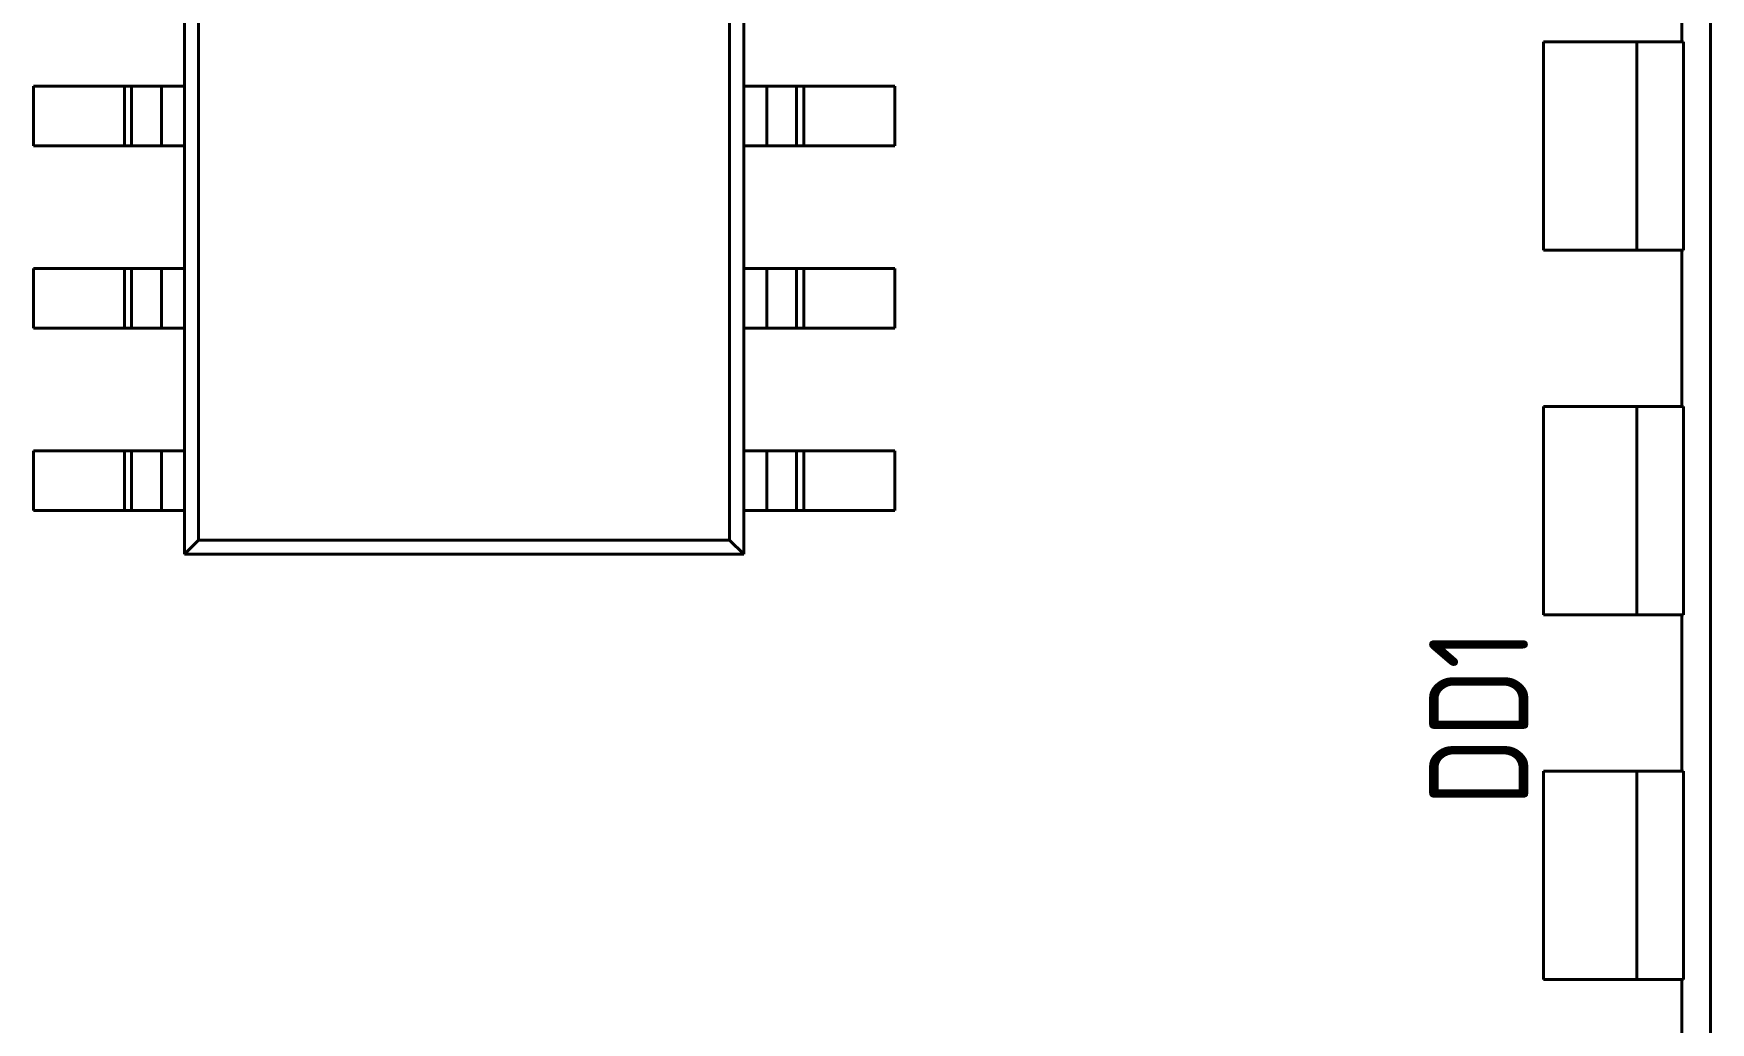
# Model space of a CAD drawing. Extents: x 193 to 1101, y 70 to 664.
# Drawn here: x 517.73 to 541.07, y 426.37 to 440.14 of the extents above; entities that cross this region are included whole.
import ezdxf

# ---------------------------------------------------------------- set-up
doc = ezdxf.new("R2010")
doc.units = 0
doc.header["$MEASUREMENT"] = 0
doc.layers.get('0').update_dxf_attribs({"linetype": 'CONTINUOUS'})
doc.layers.add('Основная', color=7, linetype='CONTINUOUS', lineweight=40)
doc.styles.add('GOST type A0', font='', dxfattribs={"oblique": 15, "height": 3.5})
doc.styles.get('GOST type A0').set_extended_font_data('GOST type A')

msp = doc.modelspace()

# ---------------------------------------------------------------- linework, layer by layer
at = {"layer": 'Основная'}
for p, q in [((541.072, 378.416), (541.072, 482.816)), ((541.072, 378.416), (541.072, 482.816)), ((519.826, 432.888), (519.826, 450.178)), ((519.826, 432.888), (519.826, 450.178)), ((527.616, 432.888), (527.616, 450.178)), ((527.616, 432.888), (527.616, 450.178)), ((520.024, 433.086), (520.024, 449.978)), ((520.024, 433.086), (520.024, 449.978)), ((527.416, 433.086), (527.416, 449.978)), ((527.416, 433.086), (527.416, 449.978)), ((540.672, 442.206), (540.672, 440.026)), ((540.672, 442.206), (540.672, 440.026)), ((540.672, 442.206), (540.672, 440.026)), ((540.672, 442.206), (540.672, 440.026)), ((519.826, 441.118), (519.826, 439.408)), ((519.826, 441.118), (519.826, 439.408)), ((527.616, 439.408), (527.616, 441.118)), ((527.616, 439.408), (527.616, 441.118)), ((540.672, 440.026), (538.746, 440.026)), ((538.746, 440.026), (538.746, 437.126)), ((538.746, 440.026), (538.79, 440.026)), ((538.746, 437.126), (538.746, 440.026)), ((540.672, 440.026), (538.746, 440.026)), ((538.746, 440.026), (538.746, 437.126)), ((538.746, 440.026), (538.79, 440.026)), ((538.746, 437.126), (538.746, 440.026)), ((538.79, 440.026), (538.92, 440.026)), ((538.79, 440.026), (538.92, 440.026)), ((538.92, 440.026), (539.128, 440.026)), ((538.92, 440.026), (539.128, 440.026)), ((539.128, 440.026), (539.396, 440.026)), ((539.128, 440.026), (539.396, 440.026)), ((539.396, 440.026), (539.71, 440.026)), ((539.396, 440.026), (539.71, 440.026)), ((539.71, 440.026), (540.046, 440.026)), ((539.71, 440.026), (540.046, 440.026)), ((540.046, 440.026), (540.698, 440.026)), ((540.046, 437.126), (540.046, 440.026)), ((540.046, 440.026), (540.698, 440.026)), ((540.046, 437.126), (540.046, 440.026)), ((540.698, 437.126), (540.698, 440.026)), ((540.698, 437.126), (540.698, 440.026)), ((518.99, 439.408), (517.726, 439.408)), ((517.726, 439.408), (517.726, 438.578)), ((517.726, 439.408), (517.726, 438.578)), ((517.726, 439.408), (518.99, 439.408)), ((518.99, 439.408), (517.726, 439.408)), ((517.726, 439.408), (517.726, 438.578)), ((517.726, 439.408), (517.726, 438.578)), ((517.726, 439.408), (518.99, 439.408)), ((519.09, 439.408), (518.99, 439.408)), ((518.99, 439.408), (519.016, 439.408)), ((518.99, 439.408), (518.99, 438.578)), ((519.09, 439.408), (518.99, 439.408)), ((518.99, 439.408), (519.016, 439.408)), ((518.99, 439.408), (518.99, 438.578)), ((519.016, 439.408), (519.04, 439.408)), ((519.016, 439.408), (519.04, 439.408)), ((519.04, 439.408), (519.06, 439.408)), ((519.04, 439.408), (519.06, 439.408)), ((519.06, 439.408), (519.076, 439.408)), ((519.06, 439.408), (519.076, 439.408)), ((519.076, 439.408), (519.086, 439.408)), ((519.076, 439.408), (519.086, 439.408)), ((519.086, 439.408), (519.09, 439.408)), ((519.086, 439.408), (519.09, 439.408)), ((519.506, 439.408), (519.09, 439.408)), ((519.09, 439.408), (519.09, 438.578)), ((519.09, 439.408), (519.104, 439.408)), ((519.506, 439.408), (519.09, 439.408)), ((519.09, 439.408), (519.09, 438.578)), ((519.09, 439.408), (519.104, 439.408)), ((519.104, 439.408), (519.146, 439.408)), ((519.104, 439.408), (519.146, 439.408)), ((519.146, 439.408), (519.212, 439.408)), ((519.146, 439.408), (519.212, 439.408)), ((519.212, 439.408), (519.298, 439.408)), ((519.212, 439.408), (519.298, 439.408)), ((519.298, 439.408), (519.398, 439.408)), ((519.298, 439.408), (519.398, 439.408)), ((519.398, 439.408), (519.506, 439.408)), ((519.398, 439.408), (519.506, 439.408)), ((519.826, 439.408), (519.506, 439.408)), ((519.506, 439.408), (519.826, 439.408)), ((519.506, 439.408), (519.506, 438.578)), ((519.826, 439.408), (519.506, 439.408)), ((519.506, 439.408), (519.826, 439.408)), ((519.506, 439.408), (519.506, 438.578)), ((519.826, 439.408), (519.826, 438.578)), ((519.826, 439.408), (519.826, 438.578)), ((527.936, 439.408), (527.616, 439.408)), ((527.616, 439.408), (527.936, 439.408)), ((527.616, 439.408), (527.616, 438.578)), ((527.936, 439.408), (527.616, 439.408)), ((527.616, 439.408), (527.936, 439.408)), ((527.616, 439.408), (527.616, 438.578)), ((528.35, 439.408), (527.936, 439.408)), ((527.936, 439.408), (528.042, 439.408)), ((527.936, 439.408), (527.936, 438.578)), ((528.35, 439.408), (527.936, 439.408)), ((527.936, 439.408), (528.042, 439.408)), ((527.936, 439.408), (527.936, 438.578)), ((528.042, 439.408), (528.142, 439.408)), ((528.042, 439.408), (528.142, 439.408)), ((528.142, 439.408), (528.228, 439.408)), ((528.142, 439.408), (528.228, 439.408)), ((528.228, 439.408), (528.294, 439.408)), ((528.228, 439.408), (528.294, 439.408)), ((528.294, 439.408), (528.336, 439.408)), ((528.294, 439.408), (528.336, 439.408)), ((528.336, 439.408), (528.35, 439.408)), ((528.336, 439.408), (528.35, 439.408)), ((528.45, 439.408), (528.35, 439.408)), ((528.35, 439.408), (528.354, 439.408)), ((528.35, 439.408), (528.35, 438.578)), ((528.45, 439.408), (528.35, 439.408)), ((528.35, 439.408), (528.354, 439.408)), ((528.35, 439.408), (528.35, 438.578)), ((528.354, 439.408), (528.364, 439.408)), ((528.354, 439.408), (528.364, 439.408)), ((528.364, 439.408), (528.38, 439.408)), ((528.364, 439.408), (528.38, 439.408)), ((528.38, 439.408), (528.4, 439.408)), ((528.38, 439.408), (528.4, 439.408)), ((528.4, 439.408), (528.424, 439.408)), ((528.4, 439.408), (528.424, 439.408)), ((528.424, 439.408), (528.45, 439.408)), ((528.424, 439.408), (528.45, 439.408)), ((529.716, 439.408), (528.45, 439.408)), ((528.45, 439.408), (529.716, 439.408)), ((528.45, 439.408), (528.45, 438.578)), ((529.716, 439.408), (528.45, 439.408)), ((528.45, 439.408), (529.716, 439.408)), ((528.45, 439.408), (528.45, 438.578)), ((529.716, 438.578), (529.716, 439.408)), ((529.716, 439.408), (529.716, 438.578)), ((529.716, 438.578), (529.716, 439.408)), ((529.716, 439.408), (529.716, 438.578)), ((517.726, 438.578), (518.99, 438.578)), ((517.726, 438.578), (518.99, 438.578)), ((517.726, 438.578), (518.99, 438.578)), ((517.726, 438.578), (518.99, 438.578)), ((518.99, 438.578), (519.09, 438.578)), ((518.99, 438.578), (519.016, 438.578)), ((518.99, 438.578), (519.09, 438.578)), ((518.99, 438.578), (519.016, 438.578)), ((519.016, 438.578), (519.04, 438.578)), ((519.016, 438.578), (519.04, 438.578)), ((519.04, 438.578), (519.06, 438.578)), ((519.04, 438.578), (519.06, 438.578)), ((519.06, 438.578), (519.076, 438.578)), ((519.06, 438.578), (519.076, 438.578)), ((519.076, 438.578), (519.086, 438.578)), ((519.076, 438.578), (519.086, 438.578)), ((519.086, 438.578), (519.09, 438.578)), ((519.086, 438.578), (519.09, 438.578)), ((519.09, 438.578), (519.506, 438.578)), ((519.09, 438.578), (519.104, 438.578)), ((519.09, 438.578), (519.506, 438.578)), ((519.09, 438.578), (519.104, 438.578)), ((519.104, 438.578), (519.146, 438.578)), ((519.104, 438.578), (519.146, 438.578)), ((519.146, 438.578), (519.212, 438.578)), ((519.146, 438.578), (519.212, 438.578)), ((519.212, 438.578), (519.298, 438.578)), ((519.212, 438.578), (519.298, 438.578)), ((519.298, 438.578), (519.398, 438.578)), ((519.298, 438.578), (519.398, 438.578)), ((519.398, 438.578), (519.506, 438.578)), ((519.398, 438.578), (519.506, 438.578)), ((519.506, 438.578), (519.826, 438.578)), ((519.506, 438.578), (519.826, 438.578)), ((519.506, 438.578), (519.826, 438.578)), ((519.506, 438.578), (519.826, 438.578)), ((519.826, 438.578), (519.826, 436.868)), ((519.826, 438.578), (519.826, 436.868)), ((527.616, 436.868), (527.616, 438.578)), ((527.616, 438.578), (527.936, 438.578)), ((527.616, 438.578), (527.936, 438.578)), ((527.616, 436.868), (527.616, 438.578)), ((527.616, 438.578), (527.936, 438.578)), ((527.616, 438.578), (527.936, 438.578)), ((527.936, 438.578), (528.35, 438.578)), ((527.936, 438.578), (528.042, 438.578)), ((527.936, 438.578), (528.35, 438.578)), ((527.936, 438.578), (528.042, 438.578)), ((528.042, 438.578), (528.142, 438.578)), ((528.042, 438.578), (528.142, 438.578)), ((528.142, 438.578), (528.228, 438.578)), ((528.142, 438.578), (528.228, 438.578)), ((528.228, 438.578), (528.294, 438.578)), ((528.228, 438.578), (528.294, 438.578)), ((528.294, 438.578), (528.336, 438.578)), ((528.294, 438.578), (528.336, 438.578)), ((528.336, 438.578), (528.35, 438.578)), ((528.336, 438.578), (528.35, 438.578)), ((528.35, 438.578), (528.45, 438.578)), ((528.35, 438.578), (528.354, 438.578)), ((528.35, 438.578), (528.45, 438.578)), ((528.35, 438.578), (528.354, 438.578)), ((528.354, 438.578), (528.364, 438.578)), ((528.354, 438.578), (528.364, 438.578)), ((528.364, 438.578), (528.38, 438.578)), ((528.364, 438.578), (528.38, 438.578)), ((528.38, 438.578), (528.4, 438.578)), ((528.38, 438.578), (528.4, 438.578)), ((528.4, 438.578), (528.424, 438.578)), ((528.4, 438.578), (528.424, 438.578)), ((528.424, 438.578), (528.45, 438.578)), ((528.424, 438.578), (528.45, 438.578)), ((528.45, 438.578), (529.716, 438.578)), ((528.45, 438.578), (529.716, 438.578)), ((528.45, 438.578), (529.716, 438.578)), ((528.45, 438.578), (529.716, 438.578)), ((538.746, 437.126), (540.672, 437.126)), ((538.746, 437.126), (538.79, 437.126)), ((538.746, 437.126), (540.672, 437.126)), ((538.746, 437.126), (538.79, 437.126)), ((538.79, 437.126), (538.92, 437.126)), ((538.79, 437.126), (538.92, 437.126)), ((538.92, 437.126), (539.128, 437.126)), ((538.92, 437.126), (539.128, 437.126)), ((539.128, 437.126), (539.396, 437.126)), ((539.128, 437.126), (539.396, 437.126)), ((539.396, 437.126), (539.71, 437.126)), ((539.396, 437.126), (539.71, 437.126)), ((539.71, 437.126), (540.046, 437.126)), ((539.71, 437.126), (540.046, 437.126)), ((540.046, 437.126), (540.698, 437.126)), ((540.046, 437.126), (540.698, 437.126)), ((540.672, 437.126), (540.672, 434.946)), ((540.672, 437.126), (540.672, 434.946)), ((540.672, 437.126), (540.672, 434.946)), ((540.672, 437.126), (540.672, 434.946)), ((518.99, 436.868), (517.726, 436.868)), ((517.726, 436.868), (517.726, 436.038)), ((517.726, 436.868), (517.726, 436.038)), ((517.726, 436.868), (518.99, 436.868)), ((518.99, 436.868), (517.726, 436.868)), ((517.726, 436.868), (517.726, 436.038)), ((517.726, 436.868), (517.726, 436.038)), ((517.726, 436.868), (518.99, 436.868)), ((519.09, 436.868), (518.99, 436.868)), ((518.99, 436.868), (519.016, 436.868)), ((518.99, 436.868), (518.99, 436.038)), ((519.09, 436.868), (518.99, 436.868)), ((518.99, 436.868), (519.016, 436.868)), ((518.99, 436.868), (518.99, 436.038)), ((519.016, 436.868), (519.04, 436.868)), ((519.016, 436.868), (519.04, 436.868)), ((519.04, 436.868), (519.06, 436.868)), ((519.04, 436.868), (519.06, 436.868)), ((519.06, 436.868), (519.076, 436.868)), ((519.06, 436.868), (519.076, 436.868)), ((519.076, 436.868), (519.086, 436.868)), ((519.076, 436.868), (519.086, 436.868)), ((519.086, 436.868), (519.09, 436.868)), ((519.086, 436.868), (519.09, 436.868)), ((519.506, 436.868), (519.09, 436.868)), ((519.09, 436.868), (519.09, 436.038)), ((519.09, 436.868), (519.104, 436.868)), ((519.506, 436.868), (519.09, 436.868)), ((519.09, 436.868), (519.09, 436.038)), ((519.09, 436.868), (519.104, 436.868)), ((519.104, 436.868), (519.146, 436.868)), ((519.104, 436.868), (519.146, 436.868)), ((519.146, 436.868), (519.212, 436.868)), ((519.146, 436.868), (519.212, 436.868)), ((519.212, 436.868), (519.298, 436.868)), ((519.212, 436.868), (519.298, 436.868)), ((519.298, 436.868), (519.398, 436.868)), ((519.298, 436.868), (519.398, 436.868)), ((519.398, 436.868), (519.506, 436.868)), ((519.398, 436.868), (519.506, 436.868)), ((519.826, 436.868), (519.506, 436.868)), ((519.506, 436.868), (519.826, 436.868)), ((519.506, 436.868), (519.506, 436.038)), ((519.826, 436.868), (519.506, 436.868)), ((519.506, 436.868), (519.826, 436.868)), ((519.506, 436.868), (519.506, 436.038)), ((519.826, 436.038), (519.826, 436.868)), ((519.826, 436.038), (519.826, 436.868)), ((527.936, 436.868), (527.616, 436.868)), ((527.616, 436.868), (527.936, 436.868)), ((527.616, 436.038), (527.616, 436.868)), ((527.936, 436.868), (527.616, 436.868)), ((527.616, 436.868), (527.936, 436.868)), ((527.616, 436.038), (527.616, 436.868)), ((528.35, 436.868), (527.936, 436.868)), ((527.936, 436.868), (528.042, 436.868)), ((527.936, 436.868), (527.936, 436.038)), ((528.35, 436.868), (527.936, 436.868)), ((527.936, 436.868), (528.042, 436.868)), ((527.936, 436.868), (527.936, 436.038)), ((528.042, 436.868), (528.142, 436.868)), ((528.042, 436.868), (528.142, 436.868)), ((528.142, 436.868), (528.228, 436.868)), ((528.142, 436.868), (528.228, 436.868)), ((528.228, 436.868), (528.294, 436.868)), ((528.228, 436.868), (528.294, 436.868)), ((528.294, 436.868), (528.336, 436.868)), ((528.294, 436.868), (528.336, 436.868)), ((528.336, 436.868), (528.35, 436.868)), ((528.336, 436.868), (528.35, 436.868)), ((528.45, 436.868), (528.35, 436.868)), ((528.35, 436.868), (528.354, 436.868)), ((528.35, 436.868), (528.35, 436.038)), ((528.45, 436.868), (528.35, 436.868)), ((528.35, 436.868), (528.354, 436.868)), ((528.35, 436.868), (528.35, 436.038)), ((528.354, 436.868), (528.364, 436.868)), ((528.354, 436.868), (528.364, 436.868)), ((528.364, 436.868), (528.38, 436.868)), ((528.364, 436.868), (528.38, 436.868)), ((528.38, 436.868), (528.4, 436.868)), ((528.38, 436.868), (528.4, 436.868)), ((528.4, 436.868), (528.424, 436.868)), ((528.4, 436.868), (528.424, 436.868)), ((528.424, 436.868), (528.45, 436.868)), ((528.424, 436.868), (528.45, 436.868)), ((529.716, 436.868), (528.45, 436.868)), ((528.45, 436.868), (529.716, 436.868)), ((528.45, 436.868), (528.45, 436.038)), ((529.716, 436.868), (528.45, 436.868)), ((528.45, 436.868), (529.716, 436.868)), ((528.45, 436.868), (528.45, 436.038)), ((529.716, 436.038), (529.716, 436.868)), ((529.716, 436.868), (529.716, 436.038)), ((529.716, 436.038), (529.716, 436.868)), ((529.716, 436.868), (529.716, 436.038)), ((517.726, 436.038), (518.99, 436.038)), ((517.726, 436.038), (518.99, 436.038)), ((517.726, 436.038), (518.99, 436.038)), ((517.726, 436.038), (518.99, 436.038)), ((518.99, 436.038), (519.09, 436.038)), ((518.99, 436.038), (519.016, 436.038)), ((518.99, 436.038), (519.09, 436.038)), ((518.99, 436.038), (519.016, 436.038)), ((519.016, 436.038), (519.04, 436.038)), ((519.016, 436.038), (519.04, 436.038)), ((519.04, 436.038), (519.06, 436.038)), ((519.04, 436.038), (519.06, 436.038)), ((519.06, 436.038), (519.076, 436.038)), ((519.06, 436.038), (519.076, 436.038)), ((519.076, 436.038), (519.086, 436.038)), ((519.076, 436.038), (519.086, 436.038)), ((519.086, 436.038), (519.09, 436.038)), ((519.086, 436.038), (519.09, 436.038)), ((519.09, 436.038), (519.506, 436.038)), ((519.09, 436.038), (519.104, 436.038)), ((519.09, 436.038), (519.506, 436.038)), ((519.09, 436.038), (519.104, 436.038)), ((519.104, 436.038), (519.146, 436.038)), ((519.104, 436.038), (519.146, 436.038)), ((519.146, 436.038), (519.212, 436.038)), ((519.146, 436.038), (519.212, 436.038)), ((519.212, 436.038), (519.298, 436.038)), ((519.212, 436.038), (519.298, 436.038)), ((519.298, 436.038), (519.398, 436.038)), ((519.298, 436.038), (519.398, 436.038)), ((519.398, 436.038), (519.506, 436.038)), ((519.398, 436.038), (519.506, 436.038)), ((519.506, 436.038), (519.826, 436.038)), ((519.506, 436.038), (519.826, 436.038)), ((519.506, 436.038), (519.826, 436.038)), ((519.506, 436.038), (519.826, 436.038)), ((519.826, 436.038), (519.826, 434.328)), ((519.826, 436.038), (519.826, 434.328)), ((527.616, 434.328), (527.616, 436.038)), ((527.616, 436.038), (527.936, 436.038)), ((527.616, 436.038), (527.936, 436.038)), ((527.616, 434.328), (527.616, 436.038)), ((527.616, 436.038), (527.936, 436.038)), ((527.616, 436.038), (527.936, 436.038)), ((527.936, 436.038), (528.35, 436.038)), ((527.936, 436.038), (528.042, 436.038)), ((527.936, 436.038), (528.35, 436.038)), ((527.936, 436.038), (528.042, 436.038)), ((528.042, 436.038), (528.142, 436.038)), ((528.042, 436.038), (528.142, 436.038)), ((528.142, 436.038), (528.228, 436.038)), ((528.142, 436.038), (528.228, 436.038)), ((528.228, 436.038), (528.294, 436.038)), ((528.228, 436.038), (528.294, 436.038)), ((528.294, 436.038), (528.336, 436.038)), ((528.294, 436.038), (528.336, 436.038)), ((528.336, 436.038), (528.35, 436.038)), ((528.336, 436.038), (528.35, 436.038)), ((528.35, 436.038), (528.45, 436.038)), ((528.35, 436.038), (528.354, 436.038)), ((528.35, 436.038), (528.45, 436.038)), ((528.35, 436.038), (528.354, 436.038)), ((528.354, 436.038), (528.364, 436.038)), ((528.354, 436.038), (528.364, 436.038)), ((528.364, 436.038), (528.38, 436.038)), ((528.364, 436.038), (528.38, 436.038)), ((528.38, 436.038), (528.4, 436.038)), ((528.38, 436.038), (528.4, 436.038)), ((528.4, 436.038), (528.424, 436.038)), ((528.4, 436.038), (528.424, 436.038)), ((528.424, 436.038), (528.45, 436.038)), ((528.424, 436.038), (528.45, 436.038)), ((528.45, 436.038), (529.716, 436.038)), ((528.45, 436.038), (529.716, 436.038)), ((528.45, 436.038), (529.716, 436.038)), ((528.45, 436.038), (529.716, 436.038)), ((540.672, 434.946), (538.746, 434.946)), ((538.746, 434.946), (538.746, 432.046)), ((538.746, 434.946), (538.79, 434.946)), ((538.746, 434.946), (538.746, 432.046)), ((540.672, 434.946), (538.746, 434.946)), ((538.746, 434.946), (538.746, 432.046)), ((538.746, 434.946), (538.79, 434.946)), ((538.746, 434.946), (538.746, 432.046)), ((538.79, 434.946), (538.92, 434.946)), ((538.79, 434.946), (538.92, 434.946)), ((538.92, 434.946), (539.128, 434.946)), ((538.92, 434.946), (539.128, 434.946)), ((539.128, 434.946), (539.396, 434.946)), ((539.128, 434.946), (539.396, 434.946)), ((539.396, 434.946), (539.71, 434.946)), ((539.396, 434.946), (539.71, 434.946)), ((539.71, 434.946), (540.046, 434.946)), ((539.71, 434.946), (540.046, 434.946)), ((540.046, 434.946), (540.698, 434.946)), ((540.046, 434.946), (540.046, 432.046)), ((540.046, 434.946), (540.698, 434.946)), ((540.046, 434.946), (540.046, 432.046)), ((540.698, 434.946), (540.698, 432.046)), ((540.698, 434.946), (540.698, 432.046)), ((518.99, 434.328), (517.726, 434.328)), ((517.726, 434.328), (517.726, 433.498)), ((517.726, 434.328), (517.726, 433.498)), ((517.726, 434.328), (518.99, 434.328)), ((518.99, 434.328), (517.726, 434.328)), ((517.726, 434.328), (517.726, 433.498)), ((517.726, 434.328), (517.726, 433.498)), ((517.726, 434.328), (518.99, 434.328)), ((519.09, 434.328), (518.99, 434.328)), ((518.99, 434.328), (519.016, 434.328)), ((518.99, 434.328), (518.99, 433.498)), ((519.09, 434.328), (518.99, 434.328)), ((518.99, 434.328), (519.016, 434.328)), ((518.99, 434.328), (518.99, 433.498)), ((519.016, 434.328), (519.04, 434.328)), ((519.016, 434.328), (519.04, 434.328)), ((519.04, 434.328), (519.06, 434.328)), ((519.04, 434.328), (519.06, 434.328)), ((519.06, 434.328), (519.076, 434.328)), ((519.06, 434.328), (519.076, 434.328)), ((519.076, 434.328), (519.086, 434.328)), ((519.076, 434.328), (519.086, 434.328)), ((519.086, 434.328), (519.09, 434.328)), ((519.086, 434.328), (519.09, 434.328)), ((519.506, 434.328), (519.09, 434.328)), ((519.09, 434.328), (519.09, 433.498)), ((519.09, 434.328), (519.104, 434.328)), ((519.506, 434.328), (519.09, 434.328)), ((519.09, 434.328), (519.09, 433.498)), ((519.09, 434.328), (519.104, 434.328)), ((519.104, 434.328), (519.146, 434.328)), ((519.104, 434.328), (519.146, 434.328)), ((519.146, 434.328), (519.212, 434.328)), ((519.146, 434.328), (519.212, 434.328)), ((519.212, 434.328), (519.298, 434.328)), ((519.212, 434.328), (519.298, 434.328)), ((519.298, 434.328), (519.398, 434.328)), ((519.298, 434.328), (519.398, 434.328)), ((519.398, 434.328), (519.506, 434.328)), ((519.398, 434.328), (519.506, 434.328)), ((519.826, 434.328), (519.506, 434.328)), ((519.506, 434.328), (519.826, 434.328)), ((519.506, 434.328), (519.506, 433.498)), ((519.826, 434.328), (519.506, 434.328)), ((519.506, 434.328), (519.826, 434.328)), ((519.506, 434.328), (519.506, 433.498)), ((519.826, 434.328), (519.826, 433.498)), ((519.826, 434.328), (519.826, 433.498)), ((527.936, 434.328), (527.616, 434.328)), ((527.616, 434.328), (527.936, 434.328)), ((527.616, 434.328), (527.616, 433.498)), ((527.936, 434.328), (527.616, 434.328)), ((527.616, 434.328), (527.936, 434.328)), ((527.616, 434.328), (527.616, 433.498)), ((528.35, 434.328), (527.936, 434.328)), ((527.936, 434.328), (528.042, 434.328)), ((527.936, 434.328), (527.936, 433.498)), ((528.35, 434.328), (527.936, 434.328)), ((527.936, 434.328), (528.042, 434.328)), ((527.936, 434.328), (527.936, 433.498)), ((528.042, 434.328), (528.142, 434.328)), ((528.042, 434.328), (528.142, 434.328)), ((528.142, 434.328), (528.228, 434.328)), ((528.142, 434.328), (528.228, 434.328)), ((528.228, 434.328), (528.294, 434.328)), ((528.228, 434.328), (528.294, 434.328)), ((528.294, 434.328), (528.336, 434.328)), ((528.294, 434.328), (528.336, 434.328)), ((528.336, 434.328), (528.35, 434.328)), ((528.336, 434.328), (528.35, 434.328)), ((528.45, 434.328), (528.35, 434.328)), ((528.35, 434.328), (528.354, 434.328)), ((528.35, 434.328), (528.35, 433.498)), ((528.45, 434.328), (528.35, 434.328)), ((528.35, 434.328), (528.354, 434.328)), ((528.35, 434.328), (528.35, 433.498)), ((528.354, 434.328), (528.364, 434.328)), ((528.354, 434.328), (528.364, 434.328)), ((528.364, 434.328), (528.38, 434.328)), ((528.364, 434.328), (528.38, 434.328)), ((528.38, 434.328), (528.4, 434.328)), ((528.38, 434.328), (528.4, 434.328)), ((528.4, 434.328), (528.424, 434.328)), ((528.4, 434.328), (528.424, 434.328)), ((528.424, 434.328), (528.45, 434.328)), ((528.424, 434.328), (528.45, 434.328)), ((529.716, 434.328), (528.45, 434.328)), ((528.45, 434.328), (529.716, 434.328)), ((528.45, 434.328), (528.45, 433.498)), ((529.716, 434.328), (528.45, 434.328)), ((528.45, 434.328), (529.716, 434.328)), ((528.45, 434.328), (528.45, 433.498)), ((529.716, 433.498), (529.716, 434.328)), ((529.716, 434.328), (529.716, 433.498)), ((529.716, 433.498), (529.716, 434.328)), ((529.716, 434.328), (529.716, 433.498)), ((517.726, 433.498), (518.99, 433.498)), ((517.726, 433.498), (518.99, 433.498)), ((517.726, 433.498), (518.99, 433.498)), ((517.726, 433.498), (518.99, 433.498)), ((518.99, 433.498), (519.09, 433.498)), ((518.99, 433.498), (519.016, 433.498)), ((518.99, 433.498), (519.09, 433.498)), ((518.99, 433.498), (519.016, 433.498)), ((519.016, 433.498), (519.04, 433.498)), ((519.016, 433.498), (519.04, 433.498)), ((519.04, 433.498), (519.06, 433.498)), ((519.04, 433.498), (519.06, 433.498)), ((519.06, 433.498), (519.076, 433.498)), ((519.06, 433.498), (519.076, 433.498)), ((519.076, 433.498), (519.086, 433.498)), ((519.076, 433.498), (519.086, 433.498)), ((519.086, 433.498), (519.09, 433.498)), ((519.086, 433.498), (519.09, 433.498)), ((519.09, 433.498), (519.506, 433.498)), ((519.09, 433.498), (519.104, 433.498)), ((519.09, 433.498), (519.506, 433.498)), ((519.09, 433.498), (519.104, 433.498)), ((519.104, 433.498), (519.146, 433.498)), ((519.104, 433.498), (519.146, 433.498)), ((519.146, 433.498), (519.212, 433.498)), ((519.146, 433.498), (519.212, 433.498)), ((519.212, 433.498), (519.298, 433.498)), ((519.212, 433.498), (519.298, 433.498)), ((519.298, 433.498), (519.398, 433.498)), ((519.298, 433.498), (519.398, 433.498)), ((519.398, 433.498), (519.506, 433.498)), ((519.398, 433.498), (519.506, 433.498)), ((519.506, 433.498), (519.826, 433.498)), ((519.506, 433.498), (519.826, 433.498)), ((519.506, 433.498), (519.826, 433.498)), ((519.506, 433.498), (519.826, 433.498)), ((519.826, 433.498), (519.826, 432.888)), ((519.826, 433.498), (519.826, 432.888)), ((527.616, 432.888), (527.616, 433.498)), ((527.616, 433.498), (527.936, 433.498)), ((527.616, 433.498), (527.936, 433.498)), ((527.616, 432.888), (527.616, 433.498)), ((527.616, 433.498), (527.936, 433.498)), ((527.616, 433.498), (527.936, 433.498)), ((527.936, 433.498), (528.35, 433.498)), ((527.936, 433.498), (528.042, 433.498)), ((527.936, 433.498), (528.35, 433.498)), ((527.936, 433.498), (528.042, 433.498)), ((528.042, 433.498), (528.142, 433.498)), ((528.042, 433.498), (528.142, 433.498)), ((528.142, 433.498), (528.228, 433.498)), ((528.142, 433.498), (528.228, 433.498)), ((528.228, 433.498), (528.294, 433.498)), ((528.228, 433.498), (528.294, 433.498)), ((528.294, 433.498), (528.336, 433.498)), ((528.294, 433.498), (528.336, 433.498)), ((528.336, 433.498), (528.35, 433.498)), ((528.336, 433.498), (528.35, 433.498)), ((528.35, 433.498), (528.45, 433.498)), ((528.35, 433.498), (528.354, 433.498)), ((528.35, 433.498), (528.45, 433.498)), ((528.35, 433.498), (528.354, 433.498)), ((528.354, 433.498), (528.364, 433.498)), ((528.354, 433.498), (528.364, 433.498)), ((528.364, 433.498), (528.38, 433.498)), ((528.364, 433.498), (528.38, 433.498)), ((528.38, 433.498), (528.4, 433.498)), ((528.38, 433.498), (528.4, 433.498)), ((528.4, 433.498), (528.424, 433.498)), ((528.4, 433.498), (528.424, 433.498)), ((528.424, 433.498), (528.45, 433.498)), ((528.424, 433.498), (528.45, 433.498)), ((528.45, 433.498), (529.716, 433.498)), ((528.45, 433.498), (529.716, 433.498)), ((528.45, 433.498), (529.716, 433.498)), ((528.45, 433.498), (529.716, 433.498)), ((519.826, 432.888), (520.024, 433.086)), ((519.826, 432.888), (520.024, 433.086)), ((520.024, 433.086), (527.416, 433.086)), ((520.024, 433.086), (527.416, 433.086)), ((527.416, 433.086), (527.616, 432.888)), ((527.416, 433.086), (527.616, 432.888)), ((519.826, 432.888), (527.616, 432.888)), ((519.826, 432.888), (527.616, 432.888)), ((519.826, 432.888), (527.616, 432.888)), ((519.826, 432.888), (527.616, 432.888)), ((538.746, 432.046), (540.672, 432.046)), ((538.746, 432.046), (538.79, 432.046)), ((538.746, 432.046), (540.672, 432.046)), ((538.746, 432.046), (538.79, 432.046)), ((538.79, 432.046), (538.92, 432.046)), ((538.79, 432.046), (538.92, 432.046)), ((538.92, 432.046), (539.128, 432.046)), ((538.92, 432.046), (539.128, 432.046)), ((539.128, 432.046), (539.396, 432.046)), ((539.128, 432.046), (539.396, 432.046)), ((539.396, 432.046), (539.71, 432.046)), ((539.396, 432.046), (539.71, 432.046)), ((539.71, 432.046), (540.046, 432.046)), ((539.71, 432.046), (540.046, 432.046)), ((540.046, 432.046), (540.698, 432.046)), ((540.046, 432.046), (540.698, 432.046)), ((540.672, 432.046), (540.672, 429.866)), ((540.672, 432.046), (540.672, 429.866)), ((540.672, 432.046), (540.672, 429.866)), ((540.672, 432.046), (540.672, 429.866)), ((540.672, 429.866), (538.746, 429.866)), ((538.746, 429.866), (538.746, 426.966)), ((538.746, 429.866), (538.79, 429.866)), ((538.746, 429.866), (538.746, 426.966)), ((540.672, 429.866), (538.746, 429.866)), ((538.746, 429.866), (538.746, 426.966)), ((538.746, 429.866), (538.79, 429.866)), ((538.746, 429.866), (538.746, 426.966)), ((538.79, 429.866), (538.92, 429.866)), ((538.79, 429.866), (538.92, 429.866)), ((538.92, 429.866), (539.128, 429.866)), ((538.92, 429.866), (539.128, 429.866)), ((539.128, 429.866), (539.396, 429.866)), ((539.128, 429.866), (539.396, 429.866)), ((539.396, 429.866), (539.71, 429.866)), ((539.396, 429.866), (539.71, 429.866)), ((539.71, 429.866), (540.046, 429.866)), ((539.71, 429.866), (540.046, 429.866)), ((540.046, 429.866), (540.698, 429.866)), ((540.046, 429.866), (540.046, 426.966)), ((540.046, 429.866), (540.698, 429.866)), ((540.046, 429.866), (540.046, 426.966)), ((540.698, 429.866), (540.698, 426.966)), ((540.698, 429.866), (540.698, 426.966)), ((538.746, 426.966), (540.672, 426.966)), ((538.746, 426.966), (538.79, 426.966)), ((538.746, 426.966), (540.672, 426.966)), ((538.746, 426.966), (538.79, 426.966)), ((538.79, 426.966), (538.92, 426.966)), ((538.79, 426.966), (538.92, 426.966)), ((538.92, 426.966), (539.128, 426.966)), ((538.92, 426.966), (539.128, 426.966)), ((539.128, 426.966), (539.396, 426.966)), ((539.128, 426.966), (539.396, 426.966)), ((539.396, 426.966), (539.71, 426.966)), ((539.396, 426.966), (539.71, 426.966)), ((539.71, 426.966), (540.046, 426.966)), ((539.71, 426.966), (540.046, 426.966)), ((540.046, 426.966), (540.698, 426.966)), ((540.046, 426.966), (540.698, 426.966)), ((540.672, 426.966), (540.672, 424.786)), ((540.672, 426.966), (540.672, 424.786)), ((540.672, 426.966), (540.672, 424.786)), ((540.672, 426.966), (540.672, 424.786))]:
    msp.add_line(p, q, dxfattribs=at)

# ---------------------------------------------------------------- texts
at = {"style": 'GOST type A0'}
msp.add_text('DD1', height=1.3796, rotation=90, dxfattribs=at).set_placement((538.535, 429.377))

doc.saveas('drawing.dxf')
